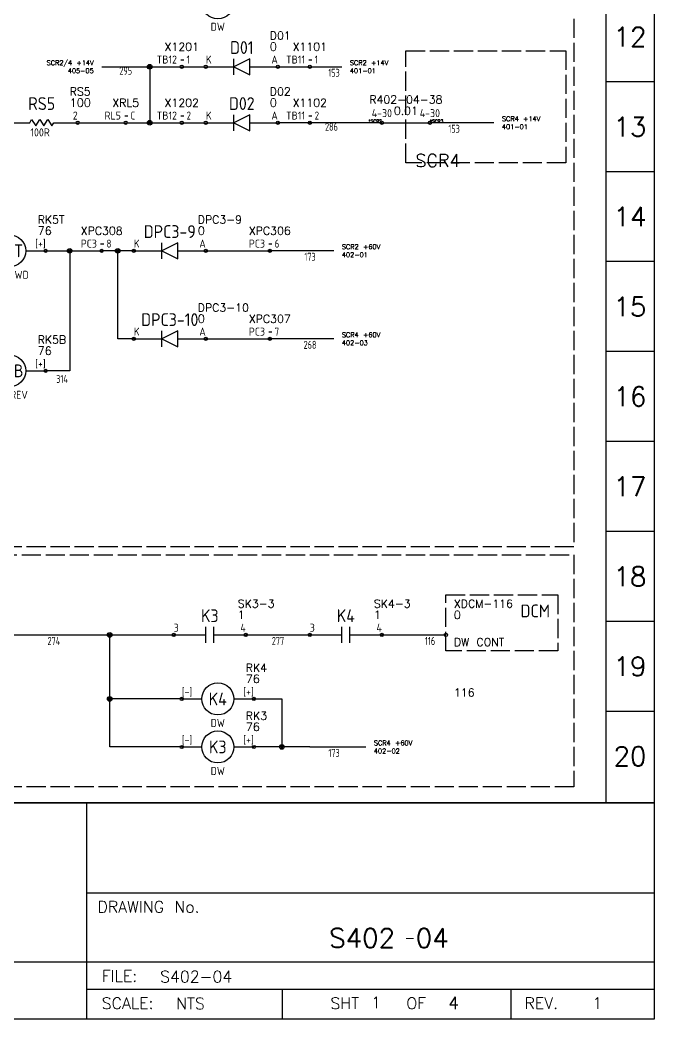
# Model space of a CAD drawing. Header units: millimetres. Extents: x 0 to 1020, y 0 to 646.
# Drawn here: x 822 to 1020, y 0 to 312.1 of the extents above; entities that cross this region are included whole.
import ezdxf
from ezdxf.enums import TextEntityAlignment as Align

# ---------------------------------------------------------------- set-up
doc = ezdxf.new("R2010")
doc.units = ezdxf.units.MM
doc.header["$LTSCALE"] = 0.5
doc.linetypes.add('ACAD_ISO02W100', pattern=[15, 12, -3])
for name, color, linetype in [('LOCBOX', 7, 'ACAD_ISO02W100'), ('OUTLINE_0', 7, 'Continuous'), ('OUTLINE_GRID', 7, 'Continuous'), ('SYMS', 7, 'Continuous'), ('WIREFIXED', 7, 'Continuous'), ('WIRES', 7, 'Continuous')]:
    doc.layers.add(name, color=color, linetype=linetype)
doc.layers.add('NETLIST', color=50, linetype='Continuous', plot=False)
doc.styles.get("Standard").update_dxf_attribs({"font": 'txt.shx', "bigfont": 'gbcbig.shx'})
doc.styles.add('WD', font='romans.shx', dxfattribs={"bigfont": 'gbcbig.shx'})
doc.styles.add('WD_IEC', font='isocp2.shx', dxfattribs={"width": 0.9, "height": 4})

# ---------------------------------------------------------------- blocks, each defined once
blk = doc.blocks.new('CONTRELEC 2016 BLOCK')
for p, q in [((702.25, 68.75), (702.25, 12.5)), ((702.25, 45.31), (850, 45.31)), ((587.24, 27.38), (850, 27.38)), ((702.25, 20.31), (850, 20.31)), ((753.23, 20.31), (753.23, 12.5)), ((812.7, 20.31), (812.7, 12.5))]:
    blk.add_line(p, q)
blk.add_lwpolyline([(0, 68.75), (850, 68.75), (850, 12.5), (0, 12.5)], close=True)
at = {"insert": (784.15, 34.85), "char_height": 2.5, "width": 3.4096, "attachment_point": 1}
blk.add_mtext('\\pi0.87148;-', dxfattribs=at)
at = {"layer": 'OUTLINE_0'}
for s, p in [('DRAWING No.', (705.14, 40.21)), ('FILE:', (706.25, 22.18)), ('SCALE:', (706.25, 15.11)), ('SHT    OF', (765.79, 15.11))]:
    blk.add_text(s, height=3, dxfattribs=at).set_placement(p)
at = {"layer": 'OUTLINE_0', "style": 'WD'}
blk.add_text('REV.', height=3, dxfattribs=at).set_placement((816.29, 15.11))
for tag, height, p in [('DWGDESC1', 5, (644.66, 57.89)), ('EDBY', 3, (553.37, 56.41)), ('EDDATE', 3, (575, 56.41)), ('CKBY', 3, (553.37, 48.16)), ('CKDATE', 3, (575, 48.16)), ('DWGDESC2', 5, (645.03, 47.96)), ('DWGDESC3', 5, (645.15, 37.57)), ('PROJDESC', 5, (642.81, 17.97)), ('REVISION', 3, (835.28, 16.64))]:
    blk.add_attdef(tag, text='', height=height, dxfattribs=at).set_placement(p, align=Align.MIDDLE_CENTER)
blk.add_attdef('DWGNO', text='', height=5, dxfattribs=at).set_placement((782.6, 33.58), align=Align.MIDDLE_RIGHT)
blk.add_attdef('SHEETNO', text='', height=5, dxfattribs=at).set_placement((788, 33.58), align=Align.MIDDLE_LEFT)
for tag, p, height in [('FILENAME', (721.45, 22.05), 3), ('SH', (776.35, 15.29), 3), ('NSH', (796.5, 15.11), 3.12), ('SCALE', (725.62, 15.05), 3)]:
    blk.add_attdef(tag, p, '', height=height, dxfattribs=at)
at = {"layer": 'OUTLINE_0', "style": 'WD', "flags": 1}
blk.add_attdef('WD_TB', (567.05, 15.25), '', height=3, dxfattribs=at)
blk = doc.blocks.new('2010 Grid')
at = {"layer": 'OUTLINE_GRID'}
for p, q in [((850, 481.25), (850, 0)), ((837.5, 468.74), (837.5, 0)), ((850, 187.76), (837.5, 187.76)), ((850, 164.35), (837.5, 164.35)), ((850, 140.93), (837.5, 140.93)), ((850, 117.51), (837.5, 117.51)), ((850, 94.1), (837.5, 94.1)), ((850, 70.68), (837.5, 70.68)), ((850, 47.27), (837.5, 47.27)), ((850, 23.85), (837.5, 23.85)), ((850, 0), (0, 0))]:
    blk.add_line(p, q, dxfattribs=at)
at = {"layer": 'OUTLINE_GRID', "char_height": 5, "width": 17.7556, "attachment_point": 5}
for s, insert in [('12', (843.75, 199.47)), ('13', (843.75, 176.05)), ('14', (843.75, 152.64)), ('15', (843.75, 129.22)), ('16', (843.75, 105.81)), ('17', (843.75, 82.39)), ('18', (843.75, 58.98)), ('19', (843.75, 35.56)), ('20', (843.75, 12.15))]:
    blk.add_mtext(s, dxfattribs=dict(at, insert=insert))
blk = doc.blocks.new('CONTACTOR-H')
for p, q in [((0, 0), (6.25, 0)), ((16.25, 0), (22.5, 0))]:
    blk.add_line(p, q)
for centre, radius in [((11.25, 0), 5), ((0, 0), 0.5), ((22.5, 0), 0.5)]:
    blk.add_circle(centre, radius)
at = {"style": 'WD_IEC', "flags": 1}
blk.add_attdef('LOC', text='', height=4, dxfattribs=at).set_placement((11.25, 8.5), align=Align.MIDDLE_CENTER)
at = {"style": 'WD_IEC'}
for tag, p, height, flags in [('TERM01', (0, 1), 2.5, 8), ('X4TERM01', (0, 0), 0.64, 1), ('X1TERM02', (22.5, 0), 0.64, 1)]:
    blk.add_attdef(tag, p, '', height=height, dxfattribs=dict(at, flags=flags))
at = {"style": 'WD_IEC', "flags": 8}
blk.add_attdef('TERM02', text='', height=2.5, dxfattribs=at).set_placement((22.5, 1), align=Align.RIGHT)
at = {"style": 'WD_IEC'}
for tag, height, p in [('TAG1', 4, (11.25, 0)), ('DESC1', 2.5, (11.25, -7.5))]:
    blk.add_attdef(tag, text='', height=height, dxfattribs=at).set_placement(p, align=Align.MIDDLE_CENTER)
at = {"layer": 'NETLIST'}
for tag, p, height in [('NETTAG', (20, 8.5), 2.5), ('NETVALUE', (20, 5), 2.56)]:
    blk.add_attdef(tag, p, '', height=height, dxfattribs=at)
blk = doc.blocks.new('CONTACT-NO')
for p, q in [((2.5, 0), (12.5, 0)), ((12.5, -2.5), (12.5, 2.5)), ((15, -2.5), (15, 2.5)), ((15, 0), (25, 0))]:
    blk.add_line(p, q)
for centre in [(2.5, 0), (25, 0)]:
    blk.add_circle(centre, 0.5)
at = {"style": 'WD_IEC', "flags": 1}
blk.add_attdef('LOC', text='', height=4, dxfattribs=at).set_placement((13.75, 11), align=Align.MIDDLE_CENTER)
at = {"style": 'WD_IEC'}
for tag, height, p in [('TAG1', 4, (13.75, 6)), ('DESC1', 2.5, (13.75, -5))]:
    blk.add_attdef(tag, text='', height=height, dxfattribs=at).set_placement(p, align=Align.MIDDLE_CENTER)
for tag, p, height, flags in [('TERM01', (2.5, 1), 2.5, 8), ('X4TERM01', (2.5, 0), 0.64, 1), ('X1TERM02', (25, 0), 0.64, 1)]:
    blk.add_attdef(tag, p, '', height=height, dxfattribs=dict(at, flags=flags))
at = {"style": 'WD_IEC', "flags": 8}
blk.add_attdef('TERM02', text='', height=2.5, dxfattribs=at).set_placement((25, 1), align=Align.RIGHT)
at = {"layer": 'NETLIST'}
for tag, p, height in [('NETTAG', (22.5, 8.5), 2.5), ('NETVALUE', (22.5, 5), 2.56)]:
    blk.add_attdef(tag, p, '', height=height, dxfattribs=at)
blk = doc.blocks.new('WDDOT')
for radius in [0.72, 0.449, 0.223]:
    blk.add_circle((0, 0), radius)
blk = doc.blocks.new('DCM-2')
at = {"linetype": 'ACAD_ISO02W100'}
blk.add_lwpolyline([(0, 12.5), (35, 12.5), (35, -5), (0, -5)], close=True, dxfattribs=at)
blk.add_circle((0, 0), 0.5)
at = {"style": 'WD_IEC'}
for tag, height, flags, p in [('LOC', 4, 1, (32.5, 14.5)), ('DESC1', 3, 8, (32.5, 2.5))]:
    blk.add_attdef(tag, text='', height=height, dxfattribs=dict(at, flags=flags)).set_placement(p, align=Align.MIDDLE_RIGHT)
blk.add_attdef('TAG1', text='', height=4, dxfattribs=at).set_placement((32.5, 7.5), align=Align.MIDDLE_RIGHT)
at = {"style": 'WD_IEC', "flags": 1}
blk.add_attdef('X4TERM01', (0, 0), '', height=0.5, dxfattribs=at)
blk.add_attdef('TERMDESC01', text='', height=2.5).set_placement((2.5, -1), align=Align.TOP_LEFT)
blk.add_attdef('TERM01', text='', height=2.5).set_placement((2.5, -20), align=Align.BOTTOM_LEFT)
at = {"layer": 'NETLIST'}
for tag, p in [('NETTAG', (2.5, 8.5)), ('NETVALUE', (2.5, 5))]:
    blk.add_attdef(tag, p, '', height=2.5, dxfattribs=at)
blk = doc.blocks.new('TBH-1')
blk.add_line((-0.33, 2.17), (0.65, 2.17))
blk.add_circle((0, 0), 0.5)
at = {"style": 'WD_IEC', "flags": 1}
blk.add_attdef('LOC', text='', height=4, dxfattribs=at).set_placement((-15, 7.5), align=Align.MIDDLE_LEFT)
at = {"style": 'WD_IEC'}
blk.add_attdef('TAG1', text='', height=2.5, dxfattribs=at).set_placement((-1.5, 1), align=Align.RIGHT)
at = {"style": 'WD_IEC', "width": 0.9}
blk.add_attdef('TERM01', (1.5, 1), '', height=2.5, dxfattribs=at)
at = {"style": 'WD_IEC', "flags": 1}
blk.add_attdef('X1TERM01', (0, 0), '', height=0.5, dxfattribs=at)
at = {"layer": 'NETLIST'}
for tag, p in [('NETTAG', (0, 5)), ('NETVALUE', (0, -2.5))]:
    blk.add_attdef(tag, text='', height=2.5, dxfattribs=at).set_placement(p, align=Align.CENTER)
blk = doc.blocks.new('DIODE-L')
for p, q in [((-22.5, 0), (-13.75, 0)), ((-13.75, -2.5), (-13.75, 2.5)), ((-8.75, 2.5), (-13.75, 0)), ((-13.75, 0), (-8.75, -2.5)), ((-8.75, -2.5), (-8.75, 2.5)), ((-8.75, 0), (0, 0))]:
    blk.add_line(p, q)
for centre in [(-22.5, 0), (0, 0)]:
    blk.add_circle(centre, 0.5)
at = {"style": 'WD_IEC', "flags": 1}
blk.add_attdef('LOC', text='', height=4, dxfattribs=at).set_placement((-11.25, 11), align=Align.MIDDLE_CENTER)
at = {"style": 'WD_IEC'}
for tag, height, p in [('TAG1', 4, (-11.25, 6)), ('DESC1', 2.5, (-11.25, -5))]:
    blk.add_attdef(tag, text='', height=height, dxfattribs=at).set_placement(p, align=Align.MIDDLE_CENTER)
for tag, p, height, flags in [('TERM01', (-22.5, 1), 2.5, 8), ('X4TERM01', (-22.5, 0), 0.64, 1), ('X1TERM02', (0, 0), 0.64, 1)]:
    blk.add_attdef(tag, p, '', height=height, dxfattribs=dict(at, flags=flags))
at = {"style": 'WD_IEC', "flags": 8}
blk.add_attdef('TERM02', text='', height=2.5, dxfattribs=at).set_placement((0, 1), align=Align.RIGHT)
at = {"layer": 'NETLIST'}
for tag, p, height in [('NETTAG', (-2.5, 8.5), 2.5), ('NETVALUE', (-2.5, 5), 2.56)]:
    blk.add_attdef(tag, p, '', height=height, dxfattribs=at)
blk = doc.blocks.new('RESISTOR-1')
for p, q in [((0, 0), (7.5, 0)), ((7.5, 0), (8.12, 1)), ((8.12, 1), (9.38, -1)), ((9.38, -1), (10.62, 1)), ((10.62, 1), (11.88, -1)), ((11.88, -1), (13.12, 1)), ((13.12, 1), (14.38, -1)), ((14.38, -1), (15, 0)), ((15, 0), (22.5, 0))]:
    blk.add_line(p, q)
for centre in [(0, 0), (22.5, 0)]:
    blk.add_circle(centre, 0.5)
at = {"style": 'WD_IEC', "flags": 1}
blk.add_attdef('LOC', text='', height=4, dxfattribs=at).set_placement((11.25, 11), align=Align.MIDDLE_CENTER)
at = {"style": 'WD_IEC'}
for tag, height, p in [('TAG1', 4, (11.25, 6)), ('DESC1', 2.5, (10.75, -3))]:
    blk.add_attdef(tag, text='', height=height, dxfattribs=at).set_placement(p, align=Align.MIDDLE_CENTER)
for tag, p, height, flags in [('TERM01', (0, 1), 2.5, 8), ('X4TERM01', (0, 0), 0.64, 1), ('X1TERM02', (22.5, 0), 0.64, 1)]:
    blk.add_attdef(tag, p, '', height=height, dxfattribs=dict(at, flags=flags))
at = {"style": 'WD_IEC', "flags": 8}
blk.add_attdef('TERM02', text='', height=2.5, dxfattribs=at).set_placement((22.5, 1), align=Align.RIGHT)
at = {"layer": 'NETLIST'}
for tag, p, height in [('NETTAG', (20, 8.5), 2.5), ('NETVALUE', (20, 5), 2.56)]:
    blk.add_attdef(tag, p, '', height=height, dxfattribs=at)
blk = doc.blocks.new('WD_WNH2')
at = {"linetype": 'Continuous', "style": 'WD_IEC', "width": 0.8}
blk.add_attdef('WIRENO', text='', height=2.5, dxfattribs=at).set_placement((0, 0), align=Align.TOP_CENTER)
at = {"style": 'WD_IEC', "flags": 1}
for tag, p in [('W02USER', (0, -1.21)), ('W03USER', (0, -1.33)), ('W04USER', (0, -1.46)), ('W05USER', (0, -1.58)), ('W06USER', (0, -1.71)), ('W07USER', (0, -1.83)), ('W08USER', (0, -1.96)), ('W09USER', (0, -2.08)), ('W01USER', (0, -1.08)), ('W10USER', (0, -2.21))]:
    blk.add_attdef(tag, text='', height=0.08, dxfattribs=at).set_placement(p, align=Align.CENTER)
blk = doc.blocks.new('INTERCONNECT-H1')
blk.add_line((-2.5, 0), (12.5, 0))
for centre in [(-2.5, 0), (12.5, 0)]:
    blk.add_circle(centre, 0.5)
at = {"style": 'WD_IEC', "flags": 1}
for tag, height, p in [('LOC', 4, (5, 10)), ('TAG1', 4, (-2.43, 3.16)), ('DESC1', 2.5, (5, -2.5))]:
    blk.add_attdef(tag, text='', height=height, dxfattribs=at).set_placement(p, align=Align.MIDDLE_CENTER)
at = {"style": 'WD_IEC', "flags": 8}
for tag, p in [('TERM01', (-2.5, 1)), ('TERM02', (12.5, 1))]:
    blk.add_attdef(tag, text='', height=2.5, dxfattribs=at).set_placement(p, align=Align.BOTTOM_CENTER)
at = {"style": 'WD_IEC', "flags": 1}
blk.add_attdef('X4TERM01', (-2.5, 0), '', height=0.5, dxfattribs=at)
blk.add_attdef('X1TERM02', text='', height=0.5, dxfattribs=at).set_placement((12.5, 0), align=Align.RIGHT)
at = {"layer": 'NETLIST'}
for tag, p in [('NETTAG', (5, 6)), ('NETVALUE', (5, 2.5))]:
    blk.add_attdef(tag, text='', height=2.5, dxfattribs=at).set_placement(p, align=Align.CENTER)
blk.add_attdef('X4TERMDESC01', text='', height=1, dxfattribs=at).set_placement((-2.5, 0), align=Align.RIGHT)
blk.add_attdef('X1TERMDESC02', (12.5, 0), '', height=1, dxfattribs=at)

msp = doc.modelspace()

# ---------------------------------------------------------------- linework, layer by layer
at = {"layer": 'LOCBOX'}
for points in [[(540, 622.5), (592.5, 622.5), (592.5, 410), (715, 410), (715, 380), (995, 380), (995, 147.5), (592.5, 147.5), (592.5, 72.5), (375, 72.5), (375, 167.5), (215, 167.5), (215, 417.5), (375, 417.5), (375, 532.5), (540, 532.5)], [(942.5, 302.5), (992.5, 302.5), (992.5, 267.5), (942.5, 267.5)], [(635, 145), (995, 145), (995, 72.5), (635, 72.5)]]:
    msp.add_lwpolyline(points, close=True, dxfattribs=at)
at = {"layer": 'WIRES'}
for p, q in [((847.5, 297.5), (862.5, 297.5)), ((862.5, 297.5), (862.5, 280)), ((862.5, 297.5), (872.5, 297.5)), ((872.5, 297.5), (880, 297.5)), ((902.5, 297.5), (912.5, 297.5)), ((912.5, 297.5), (922.5, 297.5)), ((840, 280), (855, 280)), ((855, 280), (872.5, 280)), ((872.5, 280), (880, 280)), ((912.5, 280), (902.5, 280)), ((935, 280), (912.5, 280)), ((970, 280), (950, 280)), ((830, 240), (837.5, 240)), ((837.5, 240), (837.5, 202.5)), ((837.5, 240), (847.5, 240)), ((852.5, 240), (847.5, 240)), ((857.5, 240), (852.5, 240)), ((852.5, 212.5), (852.5, 240)), ((852.5, 212.5), (852.5, 240)), ((880, 240), (900, 240)), ((920, 240), (900, 240)), ((857.5, 212.5), (852.5, 212.5)), ((880, 212.5), (900, 212.5)), ((920, 212.5), (900, 212.5)), ((837.5, 202.5), (830, 202.5)), ((800, 120), (870, 120)), ((850, 85), (850, 120)), ((892.5, 120), (912.5, 120)), ((935, 120), (955, 120)), ((872.5, 100), (850, 100)), ((895, 100), (903.75, 100)), ((903.75, 100), (903.75, 85)), ((872.5, 85), (850, 85)), ((903.75, 85), (895, 85)), ((912.5, 85), (903.75, 85)), ((912.5, 85), (930, 85))]:
    msp.add_line(p, q, dxfattribs=at)

# ---------------------------------------------------------------- block references
at = {"xscale": 1.2, "yscale": 1.2, "zscale": 1.2}
msp.add_blockref('2010 Grid', (0, 67.5), dxfattribs=at)
ref = msp.add_blockref('CONTACTOR-H', (872.5, 317.5))
ref.add_attrib('TERM02', '[+]', dxfattribs={"height": 2.5, "style": 'WD_IEC'}).set_placement((895, 318.5), align=Align.RIGHT)
ref.add_attrib('TERM01', '[-]', (872.5, 318.5), dxfattribs={"height": 2.5, "style": 'WD_IEC'})
ref.add_attrib('DESC1', 'DW', dxfattribs={"height": 2.5, "style": 'WD_IEC'}).set_placement((883.75, 310), align=Align.MIDDLE_CENTER)
ref.add_attrib('TAG1', 'K1', dxfattribs={"height": 4, "style": 'WD_IEC'}).set_placement((883.75, 317.5), align=Align.MIDDLE_CENTER)
ref.add_attrib('NETVALUE', '76', (892.5, 322.5), dxfattribs={"layer": 'NETLIST', "height": 2.56})
ref.add_attrib('NETTAG', 'RK1', (892.5, 326), dxfattribs={"layer": 'NETLIST', "height": 2.5})
ref = msp.add_blockref('DIODE-L', (902.5, 297.5))
ref.add_attrib('NETTAG', 'D01', (900, 306), dxfattribs={"layer": 'NETLIST', "height": 2.5})
ref.add_attrib('NETVALUE', '0', (900, 302.5), dxfattribs={"layer": 'NETLIST', "height": 2.56})
ref.add_attrib('TAG1', 'D01', dxfattribs={"height": 4, "style": 'WD_IEC'}).set_placement((891.25, 303.5), align=Align.MIDDLE_CENTER)
ref.add_attrib('TERM01', 'K', (880, 298.5), dxfattribs={"height": 2.5, "style": 'WD_IEC'})
ref.add_attrib('TERM02', 'A', dxfattribs={"height": 2.5, "style": 'WD_IEC'}).set_placement((902.5, 298.5), align=Align.RIGHT)
for name, p, values in [('TBH-1', (872.5, 297.5), {'TAG1': 'TB12', 'TERM01': '1', 'NETTAG': 'X1201'}), ('TBH-1', (912.5, 297.5), {'TAG1': 'TB11', 'TERM01': '1', 'NETTAG': 'X1101'}), ('TBH-1', (855, 280), {'TAG1': 'RL5', 'TERM01': 'C', 'NETTAG': 'XRL5'}), ('TBH-1', (872.5, 280), {'TAG1': 'TB12', 'TERM01': '2', 'NETTAG': 'X1202'}), ('TBH-1', (912.5, 280), {'TAG1': 'TB11', 'TERM01': '2', 'NETTAG': 'X1102'}), ('TBH-1', (847.5, 240), {'TAG1': 'PC3', 'TERM01': '8', 'NETTAG': 'XPC308'}), ('TBH-1', (900, 240), {'TAG1': 'PC3', 'TERM01': '6', 'NETTAG': 'XPC306'}), ('TBH-1', (900, 212.5), {'TAG1': 'PC3', 'TERM01': '7', 'NETTAG': 'XPC307'}), ('DCM-2', (955, 120), {'TERMDESC01': 'DW CONT', 'TAG1': 'DCM', 'TERM01': '116', 'NETTAG': 'XDCM-116', 'NETVALUE': '0'})]:
    msp.add_blockref(name, p).add_auto_attribs(values)
ref = msp.add_blockref('RESISTOR-1', (817.5, 280))
ref.add_attrib('NETTAG', 'RS5', (837.5, 288.5), dxfattribs={"layer": 'NETLIST', "height": 2.5})
ref.add_attrib('NETVALUE', '100', (837.5, 285), dxfattribs={"layer": 'NETLIST', "height": 2.56})
ref.add_attrib('TAG1', 'RS5', dxfattribs={"height": 4, "style": 'WD_IEC'}).set_placement((828.75, 286), align=Align.MIDDLE_CENTER)
ref.add_attrib('DESC1', '100R', dxfattribs={"height": 2.5, "style": 'WD_IEC'}).set_placement((828.25, 277), align=Align.MIDDLE_CENTER)
ref.add_attrib('TERM01', '1', (817.5, 281), dxfattribs={"height": 2.5, "style": 'WD_IEC'})
ref.add_attrib('TERM02', '2', dxfattribs={"height": 2.5, "style": 'WD_IEC'}).set_placement((840, 281), align=Align.RIGHT)
ref = msp.add_blockref('DIODE-L', (902.5, 280))
ref.add_attrib('NETTAG', 'D02', (900, 288.5), dxfattribs={"layer": 'NETLIST', "height": 2.5})
ref.add_attrib('NETVALUE', '0', (900, 285), dxfattribs={"layer": 'NETLIST', "height": 2.56})
ref.add_attrib('TAG1', 'D02', dxfattribs={"height": 4, "style": 'WD_IEC'}).set_placement((891.25, 286), align=Align.MIDDLE_CENTER)
ref.add_attrib('TERM01', 'K', (880, 281), dxfattribs={"height": 2.5, "style": 'WD_IEC'})
ref.add_attrib('TERM02', 'A', dxfattribs={"height": 2.5, "style": 'WD_IEC'}).set_placement((902.5, 281), align=Align.RIGHT)
ref = msp.add_blockref('INTERCONNECT-H1', (937.5, 280))
ref.add_attrib('TERM02', '4-30', dxfattribs={"height": 2.5, "style": 'WD_IEC'}).set_placement((950, 281), align=Align.BOTTOM_CENTER)
ref.add_attrib('TERM01', '4-30', dxfattribs={"height": 2.5, "style": 'WD_IEC'}).set_placement((935, 281), align=Align.BOTTOM_CENTER)
ref.add_attrib('NETVALUE', '0.01', dxfattribs={"layer": 'NETLIST', "height": 2.5}).set_placement((942.5, 282.5), align=Align.CENTER)
ref.add_attrib('NETTAG', 'R402-04-38', dxfattribs={"layer": 'NETLIST', "height": 2.5}).set_placement((942.5, 286), align=Align.CENTER)
ref.add_attrib('X4TERMDESC01', '*SCR2', dxfattribs={"layer": 'NETLIST', "height": 1}).set_placement((935, 280), align=Align.RIGHT)
ref.add_attrib('X1TERMDESC02', '*SCR3', (950, 280), dxfattribs={"layer": 'NETLIST', "height": 1})
ref = msp.add_blockref('CONTACTOR-H', (807.5, 240))
ref.add_attrib('TERM02', '[+]', dxfattribs={"height": 2.5, "style": 'WD_IEC'}).set_placement((830, 241), align=Align.RIGHT)
ref.add_attrib('TERM01', '[-]', (807.5, 241), dxfattribs={"height": 2.5, "style": 'WD_IEC'})
ref.add_attrib('DESC1', 'DW FWD', dxfattribs={"height": 2.5, "style": 'WD_IEC'}).set_placement((818.75, 232.5), align=Align.MIDDLE_CENTER)
ref.add_attrib('TAG1', 'K5T', dxfattribs={"height": 4, "style": 'WD_IEC'}).set_placement((818.75, 240), align=Align.MIDDLE_CENTER)
ref.add_attrib('NETVALUE', '76', (827.5, 245), dxfattribs={"layer": 'NETLIST', "height": 2.56})
ref.add_attrib('NETTAG', 'RK5T', (827.5, 248.5), dxfattribs={"layer": 'NETLIST', "height": 2.5})
ref = msp.add_blockref('DIODE-L', (880, 240))
ref.add_attrib('NETTAG', 'DPC3-9', (877.5, 248.5), dxfattribs={"layer": 'NETLIST', "height": 2.5})
ref.add_attrib('NETVALUE', '0', (877.5, 245), dxfattribs={"layer": 'NETLIST', "height": 2.56})
ref.add_attrib('TAG1', 'DPC3-9', dxfattribs={"height": 4, "style": 'WD_IEC'}).set_placement((868.75, 246), align=Align.MIDDLE_CENTER)
ref.add_attrib('TERM01', 'K', (857.5, 241), dxfattribs={"height": 2.5, "style": 'WD_IEC'})
ref.add_attrib('TERM02', 'A', dxfattribs={"height": 2.5, "style": 'WD_IEC'}).set_placement((880, 241), align=Align.RIGHT)
ref = msp.add_blockref('DIODE-L', (880, 212.5))
ref.add_attrib('NETTAG', 'DPC3-10', (877.5, 221), dxfattribs={"layer": 'NETLIST', "height": 2.5})
ref.add_attrib('NETVALUE', '0', (877.5, 217.5), dxfattribs={"layer": 'NETLIST', "height": 2.56})
ref.add_attrib('TAG1', 'DPC3-10', dxfattribs={"height": 4, "style": 'WD_IEC'}).set_placement((868.75, 218.5), align=Align.MIDDLE_CENTER)
ref.add_attrib('TERM01', 'K', (857.5, 213.5), dxfattribs={"height": 2.5, "style": 'WD_IEC'})
ref.add_attrib('TERM02', 'A', dxfattribs={"height": 2.5, "style": 'WD_IEC'}).set_placement((880, 213.5), align=Align.RIGHT)
ref = msp.add_blockref('CONTACTOR-H', (807.5, 202.5))
ref.add_attrib('TERM02', '[+]', dxfattribs={"height": 2.5, "style": 'WD_IEC'}).set_placement((830, 203.5), align=Align.RIGHT)
ref.add_attrib('TERM01', '[-]', (807.5, 203.5), dxfattribs={"height": 2.5, "style": 'WD_IEC'})
ref.add_attrib('DESC1', 'DW REV', dxfattribs={"height": 2.5, "style": 'WD_IEC'}).set_placement((818.75, 195), align=Align.MIDDLE_CENTER)
ref.add_attrib('TAG1', 'K5B', dxfattribs={"height": 4, "style": 'WD_IEC'}).set_placement((818.75, 202.5), align=Align.MIDDLE_CENTER)
ref.add_attrib('NETVALUE', '76', (827.5, 207.5), dxfattribs={"layer": 'NETLIST', "height": 2.56})
ref.add_attrib('NETTAG', 'RK5B', (827.5, 211), dxfattribs={"layer": 'NETLIST', "height": 2.5})
ref = msp.add_blockref('CONTACT-NO', (867.5, 120))
ref.add_attrib('NETTAG', 'SK3-3', (890, 128.5), dxfattribs={"layer": 'NETLIST', "height": 2.5})
ref.add_attrib('NETVALUE', '1', (890, 125), dxfattribs={"layer": 'NETLIST', "height": 2.56})
ref.add_attrib('TAG1', 'K3', dxfattribs={"height": 4, "style": 'WD_IEC'}).set_placement((881.25, 126), align=Align.MIDDLE_CENTER)
ref.add_attrib('TERM01', '3', (870, 121), dxfattribs={"height": 2.5, "style": 'WD_IEC'})
ref.add_attrib('TERM02', '4', dxfattribs={"height": 2.5, "style": 'WD_IEC'}).set_placement((892.5, 121), align=Align.RIGHT)
ref = msp.add_blockref('CONTACT-NO', (910, 120))
ref.add_attrib('NETTAG', 'SK4-3', (932.5, 128.5), dxfattribs={"layer": 'NETLIST', "height": 2.5})
ref.add_attrib('NETVALUE', '1', (932.5, 125), dxfattribs={"layer": 'NETLIST', "height": 2.56})
ref.add_attrib('TAG1', 'K4', dxfattribs={"height": 4, "style": 'WD_IEC'}).set_placement((923.75, 126), align=Align.MIDDLE_CENTER)
ref.add_attrib('TERM01', '3', (912.5, 121), dxfattribs={"height": 2.5, "style": 'WD_IEC'})
ref.add_attrib('TERM02', '4', dxfattribs={"height": 2.5, "style": 'WD_IEC'}).set_placement((935, 121), align=Align.RIGHT)
ref = msp.add_blockref('CONTACTOR-H', (872.5, 100))
ref.add_attrib('TERM02', '[+]', dxfattribs={"height": 2.5, "style": 'WD_IEC'}).set_placement((895, 101), align=Align.RIGHT)
ref.add_attrib('TERM01', '[-]', (872.5, 101), dxfattribs={"height": 2.5, "style": 'WD_IEC'})
ref.add_attrib('DESC1', 'DW', dxfattribs={"height": 2.5, "style": 'WD_IEC'}).set_placement((883.75, 92.5), align=Align.MIDDLE_CENTER)
ref.add_attrib('TAG1', 'K4', dxfattribs={"height": 4, "style": 'WD_IEC'}).set_placement((883.75, 100), align=Align.MIDDLE_CENTER)
ref.add_attrib('NETVALUE', '76', (892.5, 105), dxfattribs={"layer": 'NETLIST', "height": 2.56})
ref.add_attrib('NETTAG', 'RK4', (892.5, 108.5), dxfattribs={"layer": 'NETLIST', "height": 2.5})
ref = msp.add_blockref('CONTACTOR-H', (872.5, 85))
ref.add_attrib('TERM02', '[+]', dxfattribs={"height": 2.5, "style": 'WD_IEC'}).set_placement((895, 86), align=Align.RIGHT)
ref.add_attrib('TERM01', '[-]', (872.5, 86), dxfattribs={"height": 2.5, "style": 'WD_IEC'})
ref.add_attrib('DESC1', 'DW', dxfattribs={"height": 2.5, "style": 'WD_IEC'}).set_placement((883.75, 77.5), align=Align.MIDDLE_CENTER)
ref.add_attrib('TAG1', 'K3', dxfattribs={"height": 4, "style": 'WD_IEC'}).set_placement((883.75, 85), align=Align.MIDDLE_CENTER)
ref.add_attrib('NETVALUE', '76', (892.5, 90), dxfattribs={"layer": 'NETLIST', "height": 2.56})
ref.add_attrib('NETTAG', 'RK3', (892.5, 93.5), dxfattribs={"layer": 'NETLIST', "height": 2.5})
ref = msp.add_blockref('CONTRELEC 2016 BLOCK', (0, -15), dxfattribs=dict(xscale=1.2, yscale=1.2, zscale=1.2))
ref.add_attrib('DWGNO', 'S402', dxfattribs={"layer": 'OUTLINE_0', "height": 6, "style": 'WD'}).set_placement((939.12, 25.3), align=Align.MIDDLE_RIGHT)
ref.add_attrib('FILENAME', 'S402-04', (865.74, 11.46), dxfattribs={"layer": 'OUTLINE_0', "height": 3.6, "style": 'WD'})
ref.add_attrib('SH', '1', (931.62, 3.35), dxfattribs={"layer": 'OUTLINE_0', "height": 3.6, "style": 'WD'})
ref.add_attrib('NSH', '4', (955.79, 3.13), dxfattribs={"layer": 'OUTLINE_0', "height": 3.75, "style": 'WD'})
ref.add_attrib('SCALE', 'NTS', (870.75, 3.05), dxfattribs={"layer": 'OUTLINE_0', "height": 3.6, "style": 'WD'})
ref.add_attrib('SHEETNO', '04', dxfattribs={"layer": 'OUTLINE_0', "height": 6, "style": 'WD'}).set_placement((945.59, 25.3), align=Align.MIDDLE_LEFT)
ref.add_attrib('REVISION', '1', dxfattribs={"layer": 'OUTLINE_0', "height": 3.6, "style": 'WD'}).set_placement((1002.34, 4.97), align=Align.MIDDLE_CENTER)
at = {"layer": 'SYMS'}
for p in [(862.5, 297.5), (862.5, 280), (837.5, 240), (852.5, 240), (850, 120), (850, 100), (903.75, 85)]:
    msp.add_blockref('WDDOT', p, dxfattribs=at)
at = {"layer": 'WIREFIXED'}
ref = msp.add_blockref('WD_WNH2', (855, 297.5), dxfattribs=at)
ref.add_attrib('WIRENOF', '295', dxfattribs={"linetype": 'Continuous', "height": 2.5, "style": 'WD_IEC', "width": 0.8}).set_placement((855, 297.5), align=Align.TOP_CENTER)
ref = msp.add_blockref('WD_WNH2', (920, 297.5), dxfattribs=at)
ref.add_attrib('WIRENOF', '153', dxfattribs={"linetype": 'Continuous', "height": 2.5, "style": 'WD_IEC', "width": 0.8}).set_placement((920.06, 296.87), align=Align.TOP_CENTER)
ref = msp.add_blockref('WD_WNH2', (919.25, 280), dxfattribs=at)
ref.add_attrib('WIRENOF', '286', dxfattribs={"linetype": 'Continuous', "height": 2.5, "style": 'WD_IEC', "width": 0.8}).set_placement((919.25, 280), align=Align.TOP_CENTER)
ref = msp.add_blockref('WD_WNH2', (957.5, 280), dxfattribs=at)
ref.add_attrib('WIRENOF', '153', dxfattribs={"linetype": 'Continuous', "height": 2.5, "style": 'WD_IEC', "width": 0.8}).set_placement((957.56, 279.37), align=Align.TOP_CENTER)
ref = msp.add_blockref('WD_WNH2', (912.5, 240), dxfattribs=at)
ref.add_attrib('WIRENOF', '173', dxfattribs={"linetype": 'Continuous', "height": 2.5, "style": 'WD_IEC', "width": 0.8}).set_placement((912.56, 239.37), align=Align.TOP_CENTER)
ref = msp.add_blockref('WD_WNH2', (912.5, 212.5), dxfattribs=at)
ref.add_attrib('WIRENOF', '268', dxfattribs={"linetype": 'Continuous', "height": 2.5, "style": 'WD_IEC', "width": 0.8}).set_placement((912.56, 211.87), align=Align.TOP_CENTER)
ref = msp.add_blockref('WD_WNH2', (835, 202.5), dxfattribs=at)
ref.add_attrib('WIRENOF', '314', dxfattribs={"linetype": 'Continuous', "height": 2.5, "style": 'WD_IEC', "width": 0.8}).set_placement((835.11, 201.23), align=Align.TOP_CENTER)
ref = msp.add_blockref('WD_WNH2', (832.5, 120), dxfattribs=at)
ref.add_attrib('WIRENOF', '274', dxfattribs={"linetype": 'Continuous', "height": 2.5, "style": 'WD_IEC', "width": 0.8}).set_placement((832.56, 119.37), align=Align.TOP_CENTER)
ref = msp.add_blockref('WD_WNH2', (902.5, 120), dxfattribs=at)
ref.add_attrib('WIRENOF', '277', dxfattribs={"linetype": 'Continuous', "height": 2.5, "style": 'WD_IEC', "width": 0.8}).set_placement((902.56, 119.37), align=Align.TOP_CENTER)
ref = msp.add_blockref('WD_WNH2', (950, 120), dxfattribs=at)
ref.add_attrib('WIRENOF', '116', dxfattribs={"linetype": 'Continuous', "height": 2.5, "style": 'WD_IEC', "width": 0.8}).set_placement((950.06, 119.37), align=Align.TOP_CENTER)
ref = msp.add_blockref('WD_WNH2', (920, 85), dxfattribs=at)
ref.add_attrib('WIRENOF', '173', dxfattribs={"linetype": 'Continuous', "height": 2.5, "style": 'WD_IEC', "width": 0.8}).set_placement((920.06, 84.37), align=Align.TOP_CENTER)

# ---------------------------------------------------------------- texts
at = {"char_height": 1.5}
for s, width, heights, insert, attachment_point in [('SCR2/4 +14V\\P405-05', 21.0739, [0], (845, 297.5), 6), ('SCR2 +14V\\P401-01', 15, [0], (925, 297.5), 4), ('SCR4 +14V\\P401-01', 15, [0], (972.5, 280), 4), ('SCR2 +60V\\P402-01', 15, [0], (922.5, 240), 4), ('SCR4 +60V\\P402-03', 22.4876, [4], (922.5, 212.5), 4), ('SCR4 +60V\\P402-02', 15, [0], (932.5, 85), 4)]:
    msp.add_mtext_dynamic_manual_height_columns(s, width=width, gutter_width=0.5, heights=heights, dxfattribs=dict(at, insert=insert, attachment_point=attachment_point))
at = {"layer": 'LOCBOX', "style": 'WD'}
msp.add_text('SCR4', height=4, dxfattribs=at).set_placement((952.5, 265), align=Align.BOTTOM_CENTER)

doc.saveas('drawing.dxf')
